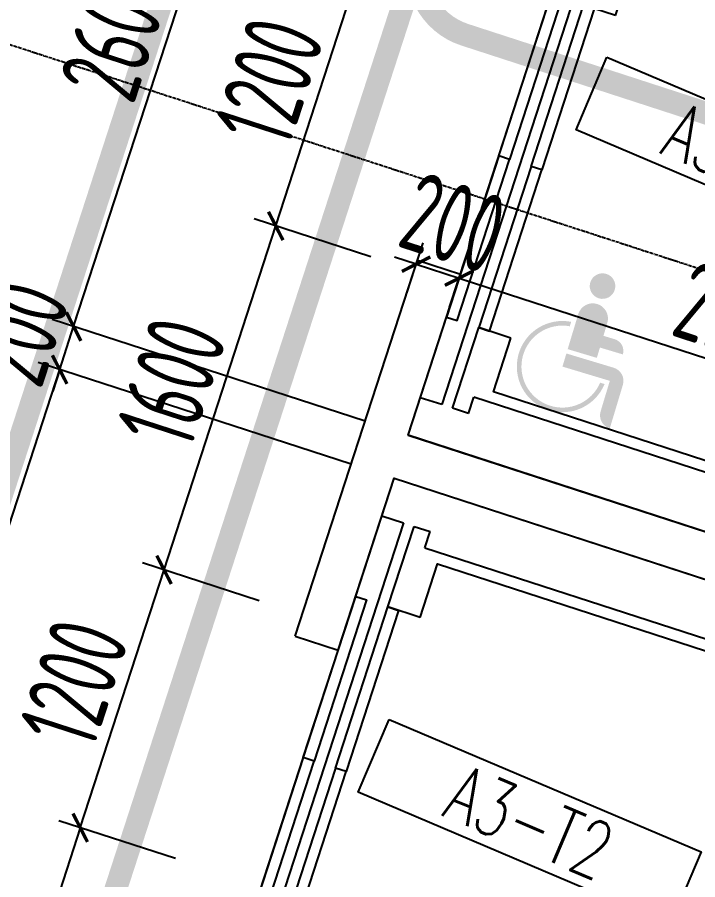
# Model space of a CAD drawing. Extents: x -3523 to 12007717, y -6694179 to 21431.
# Drawn here: x 11943725 to 11946737, y -6397491 to -6393674 of the extents above; entities that cross this region are included whole.
import ezdxf
from ezdxf.enums import TextEntityAlignment as Align

# ---------------------------------------------------------------- set-up
doc = ezdxf.new("R2010")
doc.units = 0
doc.header["$LTSCALE"] = 10
doc.header["$MEASUREMENT"] = 0
doc.linetypes.add('A3-RG-axis-100$0$CENTER', pattern=[2, 1.25, -0.25, 0.25, -0.25])
doc.linetypes.add('DASHED2', pattern=[0.375, 0.25, -0.125])
for name, color, linetype in [('A-CLOD', 200, 'Continuous'), ('A3-RB-4F-100$0$A-DIMS-100', 1, 'Continuous'), ('A3-RG-axis-100$0$A-GRID', 1, 'A3-RG-axis-100$0$CENTER'), ('A3-RI-4F$0$A-EVTR', 3, 'Continuous'), ('A3-RI-4F$0$A-WALL', 7, 'Continuous'), ('A3-SYMB-4F-100$0$A-SYMB', 4, 'Continuous'), ('A3-SYMB-4F-100$0$A-SYMB-NUMB-T', 4, 'Continuous')]:
    doc.layers.add(name, color=color, linetype=linetype)
doc.layers.add('A3-RI-4F$0$A-Z410-G-Vhcl', color=5, linetype='Continuous', lineweight=0)
doc.styles.add('A3-RB-4F-100$0$XD2008', font='xd-hzs.shx', dxfattribs={"width": 0.7, "bigfont": 'xd-hztxt.shx'})
doc.styles.add('A3-SYMB-4F-100$0$ECADI-TXT', font='simplex.shx', dxfattribs={"bigfont": 'hztxt.shx'})
doc.dimstyles.new('A3-RB-4F-100$0$XD100$0', dxfattribs={"dimscale": 100, "dimtxt": 3.5, "dimasz": 1, "dimexe": 1, "dimexo": 2, "dimgap": 0.5, "dimtad": 1, "dimdec": 0, "dimdsep": 46, "dimtxsty": 'A3-RB-4F-100$0$XD2008', "dimblk1": 'A3-RB-4F-100$0$_ARCHTICK', "dimblk2": 'A3-RB-4F-100$0$_ARCHTICK', "dimsah": 1, "dimcen": 2.5, "dimclrt": 4, "dimaunit": 1, "dimadec": 0, "dimazin": 0, "dimtfac": 1, "dimtdec": 0, "dimtix": 1, "dimtmove": 0, "dimatfit": 3, "dimfxl": 0, "dimtolj": 1, "dimtzin": 0, "dimarcsym": 0})

# ---------------------------------------------------------------- blocks, each defined once
blk = doc.blocks.new('A3-RI-4F$0$2')
at = {"layer": 'A3-RI-4F$0$A-EVTR'}
for p, q in [((2274.999999998137, 2474.999999937601), (2349.999999998137, 2474.999999937601)), ((2274.999999998137, 2474.999999937601), (2274.999999998137, 2399.999999937601)), ((2349.999999998137, 2474.999999937601), (2349.999999998137, 2099.999999937601)), ((2399.999999998137, 224.9999999376014), (2399.999999998137, 2474.999999937601)), ((2399.999999998137, 2474.999999937601), (2499.999999998137, 2474.999999937601)), ((550.0000000018626, 299.9999999376014), (550.0000000018626, 2399.999999937601)), ((550.0000000018626, 2399.999999937601), (2274.999999998137, 2399.999999937601)), ((2199.999999998137, 2099.999999937601), (2349.999999998137, 2099.999999937601)), ((2199.999999998137, 599.9999999376014), (2349.999999998137, 599.9999999376014)), ((2349.999999998137, 599.9999999376014), (2349.999999998137, 224.9999999376014)), ((2274.999999998137, 299.9999999376014), (550.0000000018626, 299.9999999376014)), ((2274.999999998137, 299.9999999376014), (2274.999999998137, 224.9999999376014)), ((2349.999999998137, 224.9999999376014), (2274.999999998137, 224.9999999376014)), ((2499.999999998137, 224.9999999376014), (2399.999999998137, 224.9999999376014))]:
    blk.add_line(p, q, dxfattribs=at)
for points in [[(0, 2649.999999866821), (2500, 2649.999999729916), (2500, 49.99999986309558), (0, 50)], [(375.0000000018626, 599.9999999376014), (375.0000000018626, 549.9999999376014), (275.0000000018626, 549.9999999376014), (275.0000000018626, 599.9999999376014), (225.0000000018626, 599.9999999376014), (225.0000000018626, 2099.999999937601), (275.0000000018626, 2099.999999937601), (275.0000000018626, 2149.999999937601), (375.0000000018626, 2149.999999937601), (375.0000000018626, 2099.999999937601), (425.0000000018626, 2099.999999937601), (425.0000000018626, 599.9999999376014)], [(2299.999999998137, 1349.999999937601), (2349.999999998137, 1349.999999937601), (2349.999999998137, 2099.999999937601), (2299.999999998137, 2099.999999937601)], [(2449.999999998137, 1349.999999937601), (2499.999999998137, 1349.999999937601), (2499.999999998137, 2099.999999937601), (2449.999999998137, 2099.999999937601)], [(2299.999999998137, 1349.999999937601), (2349.999999998137, 1349.999999937601), (2349.999999998137, 599.9999999376014), (2299.999999998137, 599.9999999376014)], [(2449.999999998137, 1349.999999937601), (2499.999999998137, 1349.999999937601), (2499.999999998137, 599.9999999376014), (2449.999999998137, 599.9999999376014)]]:
    blk.add_lwpolyline(points, close=True, dxfattribs=at)
blk.add_lwpolyline([(2199.999999998137, 599.9999999376014), (2199.999999998137, 349.9999999376014), (600.0000000018626, 349.9999999376014), (600.0000000018626, 2349.999999937601), (2199.999999998137, 2349.999999937601), (2199.999999998137, 2099.999999937601)], dxfattribs=at)
blk = doc.blocks.new('A3-RI-4F$0$lunyhi')
at = {"layer": 'A3-RI-4F$0$A-Z410-G-Vhcl'}
h = blk.add_hatch(color=2, dxfattribs=at)
edge = h.paths.add_edge_path()
edge.add_ellipse((88.63932830654085, 430.3749373881146), major_axis=(-1.431868763490553, 56.54302930115008), ratio=0.9999999999810858, start_angle=89.80201414382049, end_angle=449.80201414382043, ccw=False)
h = blk.add_hatch(color=2, dxfattribs=at)
edge = h.paths.add_edge_path()
edge.add_line((162.7219865266234, 120.4428920559585), (28.17500758324454, 117.5008754576691))
edge.add_line((28.17500758357346, 117.500875458587), (24.64178411812676, 279.08544568891))
edge.add_ellipse((91.91527380794287, 280.5564533965662), major_axis=(-1.703462943068877, 67.26800497314031), ratio=0.9999999999779782, start_angle=269.8020136361388, end_angle=449.8020136361388, ccw=False)
edge.add_line((159.1887634992599, 282.0274611045606), (160.4938819773367, 222.3405957846326))
edge.add_line((160.4938819780946, 222.3405957850628), (212.4808074311663, 223.477348115425))
edge.add_ellipse((213.6622523218393, 169.4464183975942), major_axis=(-1.368141997342514, 54.02652464831289), ratio=0.9999999999801646, start_angle=269.8020137380565, end_angle=359.8020137381398, ccw=False)
edge.add_line((267.6931820381433, 170.6278632869944), (161.6753272286892, 168.3096671370731))
edge.add_line((161.6753272265196, 168.3096671369858), (162.7219865256739, 120.4428920569024))
h = blk.add_hatch(color=2, dxfattribs=at)
edge = h.paths.add_edge_path()
edge.add_ellipse((29.94021644257009, 36.77269034693018), major_axis=(-11.47406391355199, 181.0828455761923), ratio=0.9999999999781398, start_angle=4.014710430198789, end_angle=261.2393178740371)
edge.add_line((210.6579800341278, 20.53258484881371), (231.1903485234594, 20.98154734516531))
edge.add_ellipse((29.94021801091731, 36.77268867194653), major_axis=(-5.110388745498775, 201.804011613883), ratio=0.9999999999777494, start_angle=5.541184723983179, end_angle=264.0628439428566, ccw=False)
edge.add_line((5.367266805842519, 237.1402141004801), (5.816229360202156, 216.6078491788003))
h = blk.add_hatch(color=2, dxfattribs=at)
edge = h.paths.add_edge_path()
edge.add_line((248.8147820625454, 41.558621017728), (29.94021750968727, 36.77268968819431))
edge.add_line((29.94021750800312, 36.77268968801945), (28.61631006539549, 97.31882902513357))
edge.add_line((28.61631006747484, 97.31882902560756), (247.4908737405582, 102.1047601936499))
edge.add_ellipse((248.8147817030549, 41.55862049851567), major_axis=(-1.53311662334626, 60.54120347218502), ratio=0.9999999999755158, start_angle=269.80201462943427, end_angle=359.8020146295852, ccw=False)
edge.add_line((309.3609213978052, 42.88252846198156), (313.7739451676483, -158.9379372602846))
edge.add_ellipse((312.4500375762582, -98.39179916866124), major_axis=(-1.533116582499727, 60.54120185919735), ratio=0.9999999999769307, start_angle=89.80201430749622, end_angle=179.8020143078811, ccw=False)
edge.add_line((251.903899487108, -99.71570675913244), (248.8147820609951, 41.55862101889338))
blk = doc.blocks.new('A3-RI-4F')
at = {"layer": 'A3-RI-4F$0$A-WALL'}
for p, q in [((11944955.40911867, -6396413.162994962), (11945496.18885883, -6394748.814091422)), ((11945496.18885884, -6394748.814091422), (11945686.4001621, -6394810.617490295)), ((11945454.63741627, -6395523.909877645), (11945686.40016209, -6394810.617490294)), ((11945454.63741627, -6395523.909877645), (11947832.2825591, -6396296.453615204)), ((11945145.62042193, -6396474.966393835), (11945392.83401739, -6395714.121180907)), ((11945392.83401739, -6395714.121180907), (11947770.47916022, -6396486.664918467)), ((11944955.40911867, -6396413.162994959), (11945145.62042193, -6396474.966393834))]:
    blk.add_line(p, q, dxfattribs=at)
at = {"layer": 'A3-RI-4F$0$A-EVTR', "rotation": 162.0000000030334}
for p in [(11948651.17759402, -6393776.153847109), (11947785.92615772, -6396439.110840986)]:
    blk.add_blockref('A3-RI-4F$0$2', p, dxfattribs=at)
at = {"layer": 'A3-RI-4F$0$A-Z410-G-Vhcl', "rotation": 341.9999999998911}
blk.add_blockref('A3-RI-4F$0$lunyhi', (11946098.21195843, -6395245.702448183), dxfattribs=at)
blk = doc.blocks.new('A3-RG-axis-100')
at = {"layer": 'A3-RG-axis-100$0$A-GRID'}
blk.add_line((11908160.73350529, -6382249.777500667), (12003495.4897416, -6413225.917537604), dxfattribs=at)
blk = doc.blocks.new('A3-SYMB-4F-100$0$ECADI-TAG-CODE')
at = {"layer": 'A3-SYMB-4F-100$0$A-SYMB-NUMB-T', "color": 1}
blk.add_lwpolyline([(1.793912929315411e-08, 3.499999970167053), (15.00000001793913, 3.499999970167053), (15.00000001793913, -2.983294677960657e-08), (1.793912929315411e-08, -2.983294677960657e-08)], close=True, dxfattribs=at)
at = {"layer": 'A3-SYMB-4F-100$0$A-SYMB-NUMB-T', "style": 'A3-SYMB-4F-100$0$ECADI-TXT', "width": 0.7}
blk.add_attdef('CODE', text='', height=2.5, dxfattribs=at).set_placement((7.500000017939129, 1.749999970167053), align=Align.MIDDLE_CENTER)
blk = doc.blocks.new('A3-SYMB-4F-100')
at = {"layer": 'A3-SYMB-4F-100$0$A-SYMB', "xscale": 100.0000000100172, "yscale": 100.0000000002328, "zscale": 100, "rotation": 337}
for p, values in [((11946198.48125271, -6394172.818046361), {'CODE': 'A3-T1'}), ((11945234.57751617, -6397103.986242712), {'CODE': 'A3-T2'})]:
    blk.add_blockref('A3-SYMB-4F-100$0$ECADI-TAG-CODE', p, dxfattribs=at).add_auto_attribs(values)
blk = doc.blocks.new('A3-RB-4F-100$0$_ARCHTICK')
at = {"color": 0, "linetype": 'ByBlock', "const_width": 0.15}
blk.add_lwpolyline([(-0.5, -0.5), (0.5, 0.5)], dxfattribs=at)
blk = doc.blocks.new('*D2645')
at = {"layer": 'A3-RB-4F-100$0$A-DIMS-100', "color": 0, "lineweight": -2}
for p, q in [((11945448.57348371, -6394895.331955906), (11945521.26567456, -6394671.633571209)), ((11945490.36082967, -6394766.73820076), (11945395.25620012, -6394735.833355866)), ((11945638.78478697, -6394957.135354778), (11945711.47493356, -6394733.443260963)), ((11945490.36082967, -6394766.73820076), (11945680.57008867, -6394828.547890514)), ((11945680.57008867, -6394828.547890514), (11945775.67471822, -6394859.452735409))]:
    blk.add_line(p, q, dxfattribs=at)
at = {"layer": 'Defpoints', "color": 0}
for p in [(11945680.57008867, -6394828.547890514), (11945386.76379392, -6395085.541215008), (11945576.97509718, -6395147.34461388)]:
    blk.add_point(p, dxfattribs=at)
at = {"layer": 'A3-RB-4F-100$0$A-DIMS-100', "color": 0, "lineweight": -2, "xscale": 100, "yscale": 100, "zscale": 100}
for p, rotation in [((11945490.36082967, -6394766.73820076), 341.9981050297708), ((11945680.57008867, -6394828.547890514), 161.9981050297708)]:
    blk.add_blockref('A3-RB-4F-100$0$_ARCHTICK', p, dxfattribs=dict(at, rotation=rotation))
at = {"layer": 'A3-RB-4F-100$0$A-DIMS-100', "color": 4, "insert": (11945655.00136018, -6394583.657629147), "char_height": 350, "attachment_point": 5, "rotation": 341.99810502977084, "style": 'A3-RB-4F-100$0$XD2008'}
blk.add_mtext('\\A1;200', dxfattribs=at)
blk = doc.blocks.new('*D2646')
at = {"layer": 'A3-RB-4F-100$0$A-DIMS-100', "color": 0, "lineweight": -2}
for p, q in [((11945638.78478697, -6394957.135354778), (11945711.47493356, -6394733.443260963)), ((11945680.57008867, -6394828.547890514), (11948058.19134787, -6395601.170806773)), ((11948000.02664146, -6395780.163222842), (11948089.09619276, -6395506.066177222))]:
    blk.add_line(p, q, dxfattribs=at)
at = {"layer": 'Defpoints', "color": 0}
for p in [(11945576.97509718, -6395147.34461388), (11948058.19134787, -6395601.170806773), (11947938.21695167, -6395970.372481944)]:
    blk.add_point(p, dxfattribs=at)
at = {"layer": 'A3-RB-4F-100$0$A-DIMS-100', "color": 0, "lineweight": -2, "xscale": 100, "yscale": 100, "zscale": 100}
for p, rotation in [((11945680.57008867, -6394828.547890514), 161.9981050297708), ((11948058.19134787, -6395601.170806773), 341.9981050297708)]:
    blk.add_blockref('A3-RB-4F-100$0$_ARCHTICK', p, dxfattribs=dict(at, rotation=rotation))
at = {"layer": 'A3-RB-4F-100$0$A-DIMS-100', "color": 4, "insert": (11946938.91661928, -6395000.873932155), "char_height": 350, "attachment_point": 5, "rotation": 341.99810502977084, "style": 'A3-RB-4F-100$0$XD2008'}
blk.add_mtext('\\A1;2500', dxfattribs=at)
blk = doc.blocks.new('*D2649')
at = {"layer": 'A3-RB-4F-100$0$A-DIMS-100', "color": 0, "lineweight": -2}
for p, q in [((11944003.69414377, -6397260.518129228), (11944374.5522823, -6396119.262575243)), ((11944796.13410213, -6396256.25822744), (11944279.44765275, -6396088.357730348)), ((11944425.31370888, -6397397.526046991), (11943908.58951421, -6397229.613284334))]:
    blk.add_line(p, q, dxfattribs=at)
at = {"layer": 'Defpoints', "color": 0}
for p in [(11944374.5522823, -6396119.262575246), (11944986.34336123, -6396318.067917231), (11944615.52296799, -6397459.335736785)]:
    blk.add_point(p, dxfattribs=at)
at = {"layer": 'A3-RB-4F-100$0$A-DIMS-100', "color": 0, "lineweight": -2, "xscale": 100, "yscale": 100, "zscale": 100}
for p, rotation in [((11944374.5522823, -6396119.262575243), 71.99810502977081), ((11944003.69414377, -6397260.518129228), 251.9981050297708)]:
    blk.add_blockref('A3-RB-4F-100$0$_ARCHTICK', p, dxfattribs=dict(at, rotation=rotation))
at = {"layer": 'A3-RB-4F-100$0$A-DIMS-100', "color": 4, "insert": (11943975.13779654, -6396620.354451224), "char_height": 350, "attachment_point": 5, "rotation": 71.99810502977081, "style": 'A3-RB-4F-100$0$XD2008'}
blk.add_mtext('\\A1;1200', dxfattribs=at)
blk = doc.blocks.new('*D2650')
at = {"layer": 'A3-RB-4F-100$0$A-DIMS-100', "color": 0, "lineweight": -2}
for p, q in [((11944425.31370888, -6397397.526046991), (11943908.55697145, -6397229.602709359)), ((11944003.661601, -6397260.507554254), (11943601.89861725, -6398496.867738796)), ((11944023.55907308, -6398633.888944251), (11943506.7939877, -6398465.962893901))]:
    blk.add_line(p, q, dxfattribs=at)
at = {"layer": 'Defpoints', "color": 0}
for p in [(11944615.52296799, -6397459.335736785), (11943601.89861725, -6398496.8677388), (11944213.76833218, -6398695.698634045)]:
    blk.add_point(p, dxfattribs=at)
at = {"layer": 'A3-RB-4F-100$0$A-DIMS-100', "color": 0, "lineweight": -2, "xscale": 100, "yscale": 100, "zscale": 100}
for p, rotation in [((11944003.661601, -6397260.507554254), 71.99810502977085), ((11943601.89861725, -6398496.867738796), 251.9981050297708)]:
    blk.add_blockref('A3-RB-4F-100$0$_ARCHTICK', p, dxfattribs=dict(at, rotation=rotation))
at = {"layer": 'A3-RB-4F-100$0$A-DIMS-100', "color": 4, "insert": (11943588.79469264, -6397809.151745515), "char_height": 350, "attachment_point": 5, "rotation": 71.99810502977081, "style": 'A3-RB-4F-100$0$XD2008'}
blk.add_mtext('\\A1;1300', dxfattribs=at)
blk = doc.blocks.new('*D2652')
at = {"layer": 'A3-RB-4F-100$0$A-DIMS-100', "color": 0, "lineweight": -2}
for p, q in [((11944374.54913687, -6396119.261553118), (11944869.02665492, -6394597.587481111)), ((11945290.56129314, -6394734.567801347), (11944773.92202537, -6394566.682636216)), ((11944796.13410214, -6396256.258227441), (11944279.44450732, -6396088.356708223))]:
    blk.add_line(p, q, dxfattribs=at)
at = {"layer": 'Defpoints', "color": 0}
for p in [(11944869.02665492, -6394597.587481115), (11945480.77055224, -6394796.377491141), (11944986.34336124, -6396318.067917235)]:
    blk.add_point(p, dxfattribs=at)
at = {"layer": 'A3-RB-4F-100$0$A-DIMS-100', "color": 0, "lineweight": -2, "xscale": 100, "yscale": 100, "zscale": 100}
for p, rotation in [((11944869.02665492, -6394597.587481111), 71.99810502977081), ((11944374.54913687, -6396119.261553118), 251.9981050297708)]:
    blk.add_blockref('A3-RB-4F-100$0$_ARCHTICK', p, dxfattribs=dict(at, rotation=rotation))
at = {"layer": 'A3-RB-4F-100$0$A-DIMS-100', "color": 4, "insert": (11944407.80247941, -6395288.888616104), "char_height": 350, "attachment_point": 5, "rotation": 71.99810502977081, "style": 'A3-RB-4F-100$0$XD2008'}
blk.add_mtext('\\A1;1600', dxfattribs=at)
blk = doc.blocks.new('*D2653')
at = {"layer": 'A3-RB-4F-100$0$A-DIMS-100', "color": 0, "lineweight": -2}
for p, q in [((11945661.34914327, -6393593.289407888), (11945144.77847642, -6393425.426535059)), ((11944869.02496773, -6394597.586933078), (11945239.88310598, -6393456.331379953)), ((11945290.55488779, -6394734.565720119), (11944773.92033817, -6394566.682088183))]:
    blk.add_line(p, q, dxfattribs=at)
at = {"layer": 'Defpoints', "color": 0}
for p in [(11945239.88310597, -6393456.331379957), (11945851.55840237, -6393655.099097682), (11945480.76414689, -6394796.375409912)]:
    blk.add_point(p, dxfattribs=at)
at = {"layer": 'A3-RB-4F-100$0$A-DIMS-100', "color": 0, "lineweight": -2, "xscale": 100, "yscale": 100, "zscale": 100}
for p, rotation in [((11945239.88310598, -6393456.331379953), 71.99810502977081), ((11944869.02496773, -6394597.586933078), 251.9981050297708)]:
    blk.add_blockref('A3-RB-4F-100$0$_ARCHTICK', p, dxfattribs=dict(at, rotation=rotation))
at = {"layer": 'A3-RB-4F-100$0$A-DIMS-100', "color": 4, "insert": (11944840.46862036, -6393957.423255505), "char_height": 350, "attachment_point": 5, "rotation": 71.99810502977081, "style": 'A3-RB-4F-100$0$XD2008'}
blk.add_mtext('\\A1;1200', dxfattribs=at)
blk = doc.blocks.new('*D2654')
at = {"layer": 'A3-RB-4F-100$0$A-DIMS-100', "color": 0, "lineweight": -2}
for p, q in [((11945202.62090607, -6395652.31023945), (11943817.63679096, -6395202.250978816)), ((11943109.21545374, -6397705.87619056), (11943912.74142051, -6395233.15582371)), ((11944399.17672073, -6398125.057181691), (11943014.11082419, -6397674.971345665))]:
    blk.add_line(p, q, dxfattribs=at)
at = {"layer": 'Defpoints', "color": 0}
for p in [(11943912.74142051, -6395233.155823715), (11945392.83016517, -6395714.119929243), (11944589.38597983, -6398186.866871484)]:
    blk.add_point(p, dxfattribs=at)
at = {"layer": 'A3-RB-4F-100$0$A-DIMS-100', "color": 0, "lineweight": -2, "xscale": 100, "yscale": 100, "zscale": 100}
for p, rotation in [((11943912.74142051, -6395233.15582371), 71.99810502977081), ((11943109.21545374, -6397705.87619056), 251.9981050297708)]:
    blk.add_blockref('A3-RB-4F-100$0$_ARCHTICK', p, dxfattribs=dict(at, rotation=rotation))
at = {"layer": 'A3-RB-4F-100$0$A-DIMS-100', "color": 4, "insert": (11943296.99302064, -6396399.980106125), "char_height": 350, "attachment_point": 5, "rotation": 71.99810502977081, "style": 'A3-RB-4F-100$0$XD2008'}
blk.add_mtext('\\A1;2600', dxfattribs=at)
blk = doc.blocks.new('*D2655')
at = {"layer": 'A3-RB-4F-100$0$A-DIMS-100', "color": 0, "lineweight": -2}
for p, q in [((11943974.5511103, -6395042.946564583), (11944005.45595519, -6394947.841935032)), ((11945264.42815704, -6395462.100187815), (11943879.44648075, -6395012.041719688)), ((11943912.74142054, -6395233.15582358), (11943974.5511103, -6395042.946564583)), ((11945202.62475817, -6395652.311491074), (11943817.63679099, -6395202.250978686)), ((11943912.74142054, -6395233.15582358), (11943881.83657565, -6395328.260453131))]:
    blk.add_line(p, q, dxfattribs=at)
at = {"layer": 'Defpoints', "color": 0}
for p in [(11943974.5511103, -6395042.946564587), (11945454.63741614, -6395523.909877608), (11945392.83401727, -6395714.121180868)]:
    blk.add_point(p, dxfattribs=at)
at = {"layer": 'A3-RB-4F-100$0$A-DIMS-100', "color": 0, "lineweight": -2, "xscale": 100, "yscale": 100, "zscale": 100}
for p, rotation in [((11943974.5511103, -6395042.946564583), 251.9981050297708), ((11943912.74142054, -6395233.15582358), 71.99810502977085)]:
    blk.add_blockref('A3-RB-4F-100$0$_ARCHTICK', p, dxfattribs=dict(at, rotation=rotation))
at = {"layer": 'A3-RB-4F-100$0$A-DIMS-100', "color": 4, "insert": (11943729.66084893, -6395068.515293071), "char_height": 350, "attachment_point": 5, "rotation": 71.99810502977081, "style": 'A3-RB-4F-100$0$XD2008'}
blk.add_mtext('\\A1;200', dxfattribs=at)
blk = doc.blocks.new('*D2656')
at = {"layer": 'A3-RB-4F-100$0$A-DIMS-100', "color": 0, "lineweight": -2}
for p, q in [((11943974.55111027, -6395042.946564715), (11944778.07707717, -6392570.226197484)), ((11946067.87234232, -6392989.353245277), (11944682.97244762, -6392539.32135259)), ((11945264.42430494, -6395462.098936193), (11943879.44648072, -6395012.04171982))]:
    blk.add_line(p, q, dxfattribs=at)
at = {"layer": 'Defpoints', "color": 0}
for p in [(11944778.07707717, -6392570.226197488), (11946258.08160142, -6393051.16293507), (11945454.63356404, -6395523.908625985)]:
    blk.add_point(p, dxfattribs=at)
at = {"layer": 'A3-RB-4F-100$0$A-DIMS-100', "color": 0, "lineweight": -2, "xscale": 100, "yscale": 100, "zscale": 100}
for p, rotation in [((11944778.07707717, -6392570.226197484), 71.99810502977081), ((11943974.55111027, -6395042.946564715), 251.9981050297708)]:
    blk.add_blockref('A3-RB-4F-100$0$_ARCHTICK', p, dxfattribs=dict(at, rotation=rotation))
at = {"layer": 'A3-RB-4F-100$0$A-DIMS-100', "color": 4, "insert": (11944162.32867723, -6393737.05048009), "char_height": 350, "attachment_point": 5, "rotation": 71.99810502977081, "style": 'A3-RB-4F-100$0$XD2008'}
blk.add_mtext('\\A1;2600', dxfattribs=at)
blk = doc.blocks.new('A3-RB-4F-100')
at = {"layer": 'A3-RB-4F-100$0$A-DIMS-100'}
for base, p1, p2, angle, picture, middle in [((11944778.07707717, -6392570.226197488), (11945454.63356404, -6395523.908625985), (11946258.08160142, -6393051.16293507), 71.99810499211952, '*D2656', (11944162.32867723, -6393737.05048009)), ((11945239.88310597, -6393456.331379957), (11945480.76414689, -6394796.375409912), (11945851.55840237, -6393655.099097681), 71.99810499211952, '*D2653', (11944840.46862036, -6393957.423255505)), ((11945680.57008867, -6394828.547890514), (11945386.76379392, -6395085.541215007), (11945576.97509718, -6395147.34461388), 341.9981050428682, '*D2645', (11945655.00136018, -6394583.657629147)), ((11944869.02665492, -6394597.587481115), (11944986.34336124, -6396318.067917235), (11945480.77055224, -6394796.377491141), 71.99810499211952, '*D2652', (11944407.80247941, -6395288.888616104)), ((11943974.5511103, -6395042.946564587), (11945392.83401727, -6395714.121180867), (11945454.63741614, -6395523.909877609), 71.99810499211952, '*D2655', (11943729.66084893, -6395068.515293071)), ((11948058.19134787, -6395601.170806773), (11945576.97509718, -6395147.34461388), (11947938.21695167, -6395970.372481944), 341.9981050428682, '*D2646', (11946938.91661928, -6395000.873932155)), ((11943912.74142051, -6395233.155823715), (11944589.38597983, -6398186.866871485), (11945392.83016517, -6395714.119929244), 71.99810499211952, '*D2654', (11943296.99302064, -6396399.980106125)), ((11944374.5522823, -6396119.262575246), (11944615.52296799, -6397459.335736785), (11944986.34336123, -6396318.067917232), 71.99810499211952, '*D2649', (11943975.13779654, -6396620.354451224)), ((11943601.89861725, -6398496.8677388), (11944615.52296799, -6397459.335736785), (11944213.76833218, -6398695.698634044), 71.99810499211952, '*D2650', (11943588.79469264, -6397809.151745515))]:
    dim = blk.add_linear_dim(base=base, p1=p1, p2=p2, angle=angle, dimstyle='A3-RB-4F-100$0$XD100$0', override={"dimasz": 1, "dimadec": 3}, dxfattribs=at)
    dim.commit()
    dim.dimension.update_dxf_attribs({"geometry": picture, "text_midpoint": middle})

msp = doc.modelspace()

# ---------------------------------------------------------------- linework, layer by layer
at = {"layer": 'A-CLOD', "linetype": 'DASHED2', "const_width": 100}
for points in [[(11948896.39563161, -6383928.933057717), (11957234.14988765, -6386638.033637872, -0.414213562373095), (11957426.76174423, -6387016.055691074), (11954420.74259444, -6396267.631340755, -0.4142135623730966), (11954042.72054124, -6396460.24319733), (11945704.96628519, -6393751.142617175, -0.414213562373095), (11945512.35442862, -6393373.120563974), (11948518.37357841, -6384121.544914293, -0.4142135623730935)], [(11941390.56483504, -6387452.93160712), (11945318.23401689, -6388729.108695796, -0.4142135623730422), (11945703.45772809, -6389485.152803192), (11942727.4275393, -6398644.431840925, -0.4142135623731793), (11941971.38343191, -6399029.655552128), (11938043.71425006, -6397753.478463452, -0.4142135623730402), (11937658.49053886, -6396997.434356056), (11940634.52072765, -6387838.155318323, -0.4142135623731693)], [(11946230.90784571, -6392132.460934868), (11949163.71508835, -6393085.387773263, -0.414213562373095), (11949356.32694492, -6393463.409826465), (11947159.05359798, -6400225.921832943, -0.4142135623730966), (11946781.03154478, -6400418.533689518), (11943848.22430215, -6399465.606851123, -0.414213562373095), (11943655.61244557, -6399087.584797922), (11945852.88579251, -6392325.072791444, -0.4142135623730935)]]:
    msp.add_lwpolyline(points, format="xyb", close=True, dxfattribs=at)

# ---------------------------------------------------------------- block references
for name in ['A3-RB-4F-100', 'A3-RI-4F', 'A3-RG-axis-100', 'A3-SYMB-4F-100']:
    msp.add_blockref(name, (0, 0))

doc.saveas('drawing.dxf')
